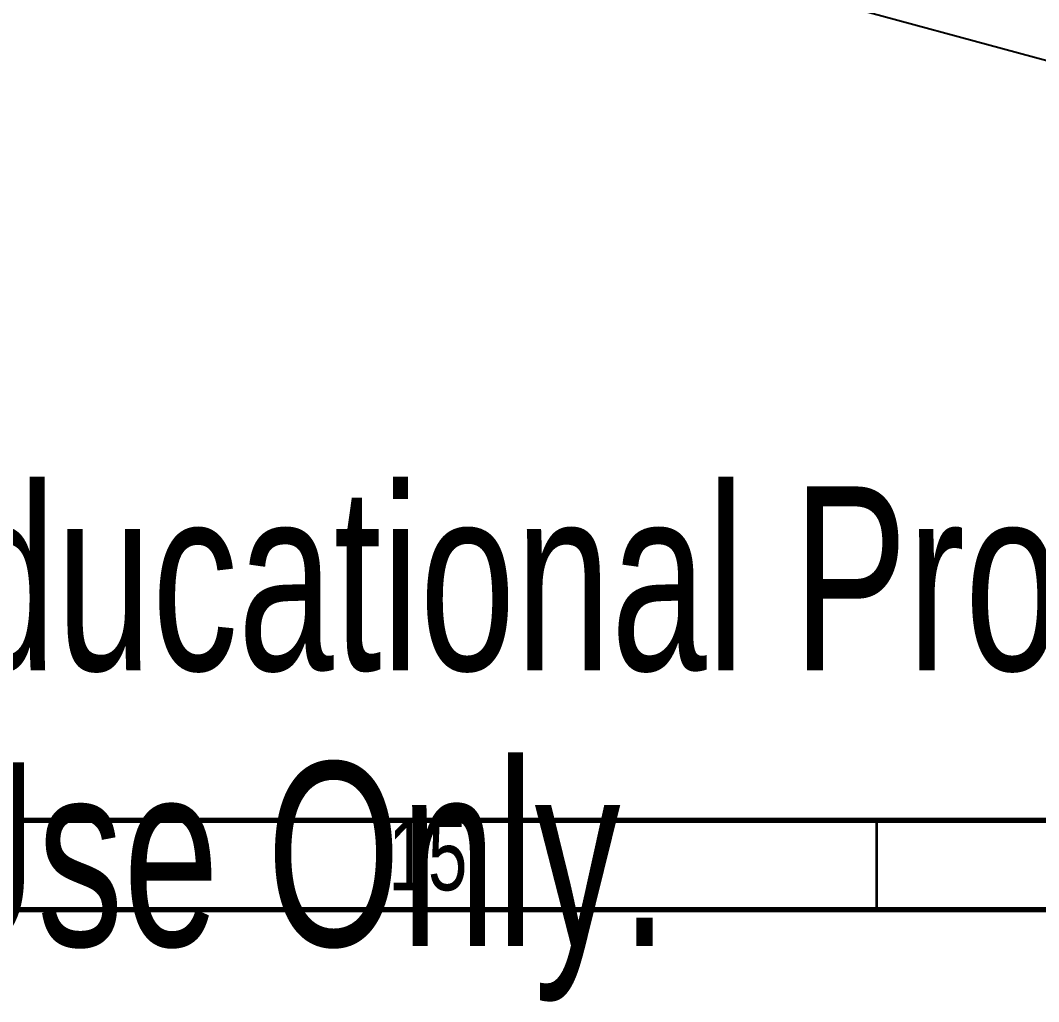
# Model space of a CAD drawing. Header units: millimetres. Extents: x 0 to 836, y 0 to 589.
# Drawn here: x 77.6 to 134.6, y -0.1 to 54.7 of the extents above; entities that cross this region are included whole.
import ezdxf

# ---------------------------------------------------------------- set-up
doc = ezdxf.new("R2010")
doc.units = ezdxf.units.MM
doc.styles.add('SLDTEXTSTYLE0', font='TXT', dxfattribs={"width": 0.75})
doc.styles.add('SLDTEXTSTYLE5', font='TXT', dxfattribs={"width": 0.7})

msp = doc.modelspace()

# ---------------------------------------------------------------- linework, layer by layer
at = {"color": 7, "linetype": 'Continuous', "lineweight": 25}
msp.add_line((32.21834, 80.39819), (219.71498, 29.44062), dxfattribs=at)
at = {"color": 7, "linetype": 'Continuous', "lineweight": 70}
for p, q in [((831, 10), (20, 10)), ((836, 5), (15, 5))]:
    msp.add_line(p, q, dxfattribs=at)
at = {"color": 7, "linetype": 'Continuous', "lineweight": 35}
msp.add_line((125.5, 10), (125.5, 5), dxfattribs=at)

# ---------------------------------------------------------------- texts
at = {"color": 7, "linetype": 'Continuous', "char_height": 10.2762, "attachment_point": 1, "style": 'SLDTEXTSTYLE5'}
for s, insert in [('SOLIDWORKS Educational Product.', (0, 28.66102)), ('For Instructional Use Only.', (0, 13.24672))]:
    msp.add_mtext(s, dxfattribs=dict(at, insert=insert))
at = {"color": 7, "linetype": 'Continuous', "lineweight": 0, "insert": (100.42007, 10.06015), "char_height": 3.96875, "attachment_point": 2, "style": 'SLDTEXTSTYLE0'}
msp.add_mtext('15', dxfattribs=at)

doc.saveas('drawing.dxf')
